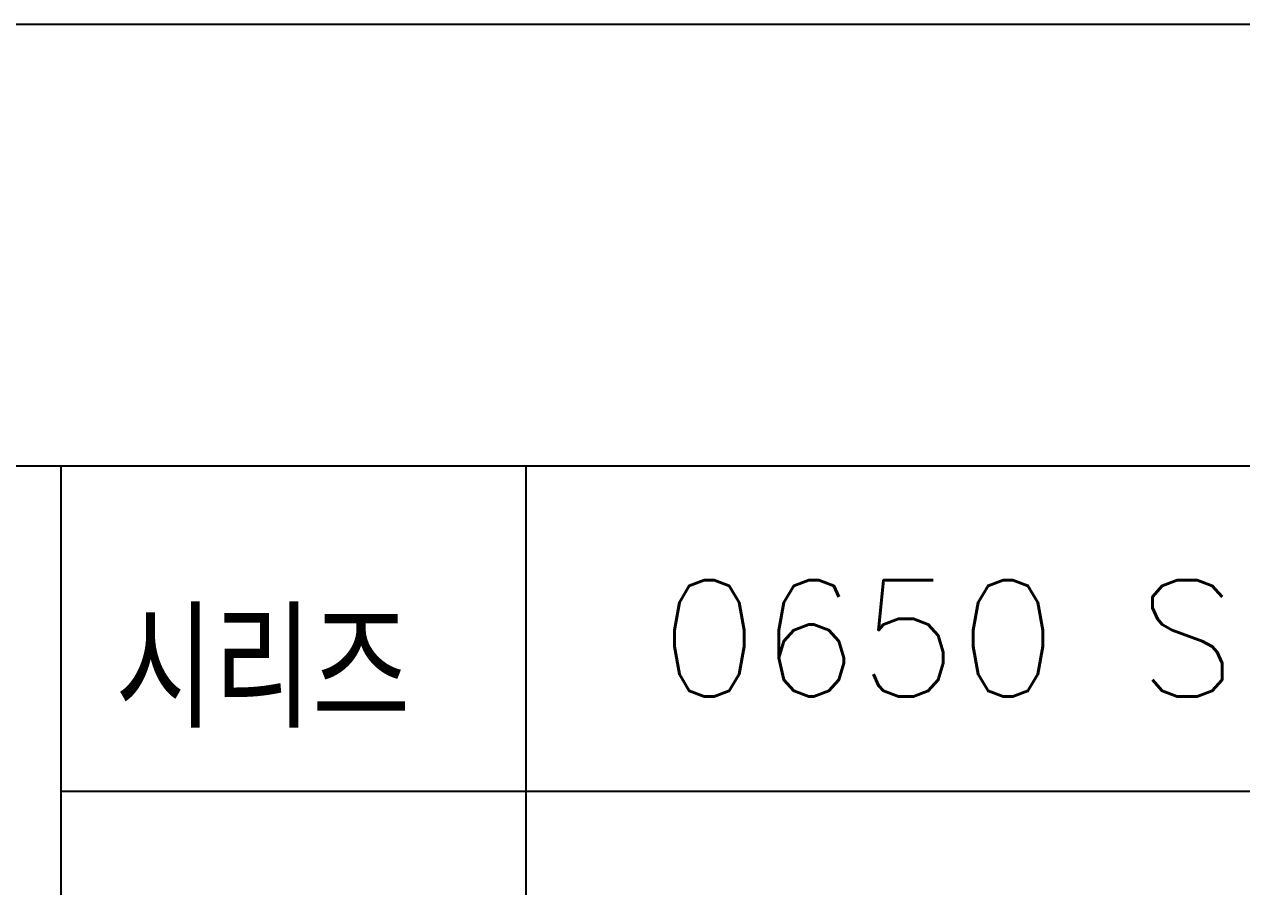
# Model space of a CAD drawing. Extents: x 38931 to 39525, y 15845 to 16265.
# Drawn here: x 39428.1 to 39480.5, y 16227.9 to 16265 of the extents above; entities that cross this region are included whole.
import ezdxf
from ezdxf.enums import TextEntityAlignment as Align

# ---------------------------------------------------------------- set-up
doc = ezdxf.new("R2010")
doc.units = 0
doc.header["$LTSCALE"] = 7
doc.header["$MEASUREMENT"] = 0
doc.layers.get('0').update_dxf_attribs({"color": 2, "linetype": 'CONTINUOUS'})
doc.layers.add('D', color=2, linetype='CONTINUOUS')
doc.layers.add('TXT', color=4, linetype='CONTINUOUS')
doc.styles.add('GHS', font='romans', dxfattribs={"bigfont": 'ghs'})

msp = doc.modelspace()

# ---------------------------------------------------------------- linework, layer by layer
at = {"color": 7}
for p, q in [((39429.64928, 16246.01461), (39429.64928, 16190.01461)), ((39449.64928, 16246.01461), (39449.64928, 16204.01461)), ((39429.64928, 16232.01461), (39510.64928, 16232.01461))]:
    msp.add_line(p, q, dxfattribs=at)
at = {"linetype": 'Continuous'}
msp.add_lwpolyline([(38930.64928, 15845.01461), (39524.64928, 15845.01461), (39524.64928, 16265.01461), (38930.64928, 16265.01461)], close=True, dxfattribs=at)
at = {"layer": 'TXT', "color": 4}
msp.add_line((38956.64928, 16246.01461), (39510.64928, 16246.01461), dxfattribs=at)

# ---------------------------------------------------------------- texts
at = {"color": 7, "style": 'GHS'}
msp.add_text('0650 SERIES', height=5, dxfattribs=at).set_placement((39477.15621, 16238.59335), align=Align.MIDDLE)
at = {"layer": 'D', "style": 'GHS', "width": 0.8}
msp.add_text('시리즈', height=5, dxfattribs=at).set_placement((39431.98964, 16234.744))

doc.saveas('drawing.dxf')
